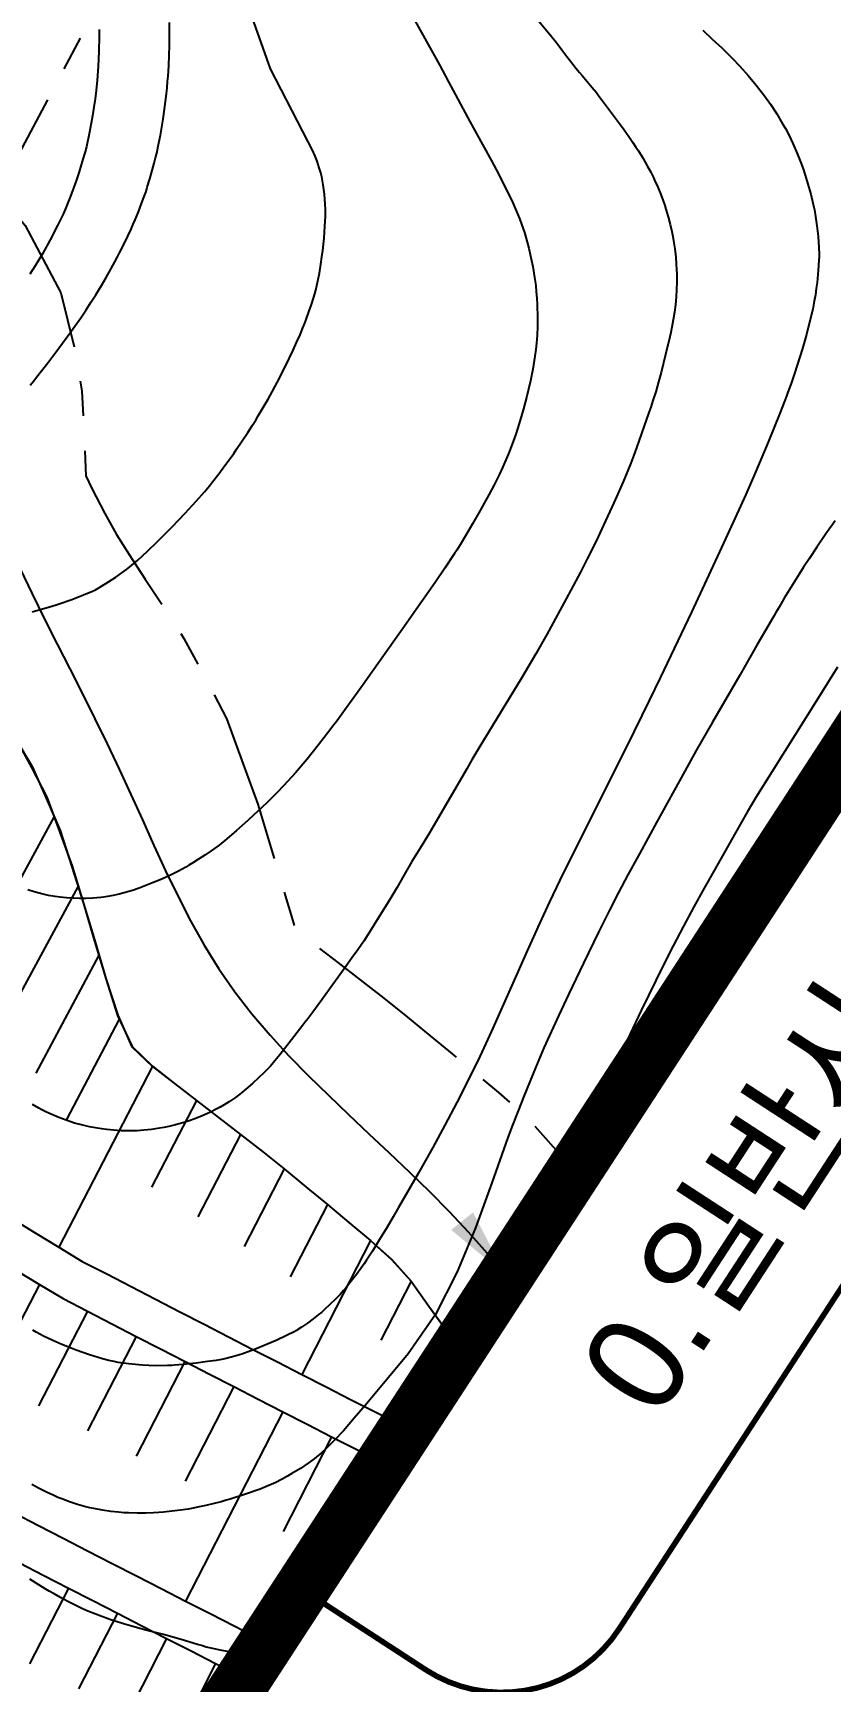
# Model space of a CAD drawing. Header units: millimetres. Extents: x 156921 to 159642, y 477538 to 479586.
# Drawn here: x 157868.7 to 157897.3, y 479050.6 to 479109.6 of the extents above; entities that cross this region are included whole.
import ezdxf
from ezdxf.enums import TextEntityAlignment as Align

# ---------------------------------------------------------------- set-up
doc = ezdxf.new("R2010")
doc.units = ezdxf.units.MM
doc.header["$MEASUREMENT"] = 0
for name, pattern in [('A-CENTR01', [2, 1.25, -0.25, 0.25, -0.25]), ('A-CENTR05', [10, 6.25, -1.25, 1.25, -1.25]), ('CONT', [2, 1, 1])]:
    doc.linetypes.add(name, pattern=pattern)
for name, color, linetype in [('CX-BORD-LIN1', 4, 'Continuous'), ('CX-BORD-LIN2', 3, 'Continuous'), ('CX-BORD-TEX3', 6, 'Continuous'), ('WD_도곽', 7, 'Continuous'), ('공통_인출선&문자', 7, 'Continuous'), ('깎기비탈면&암선', 30, 'Continuous'), ('산마루측구', 152, 'H-DICHB00'), ('용지경계', 222, 'Continuous')]:
    doc.layers.add(name, color=color, linetype=linetype)
doc.layers.add('F0017111', color=94, linetype='Continuous', transparency=0.6)
doc.layers.add('F0017114', color=80, linetype='Continuous', transparency=0.6)
doc.styles.get("Standard").update_dxf_attribs({"font": 'BAREUNDOTUMPRO1.TTF'})
doc.styles.add('TB_TEXT', font='BAREUNDOTUMPRO1.TTF')
doc.styles.add('TB_WBTXT', font='BareunDotumPro3.ttf')
doc.linetypes.add('H-DICHB00', pattern='A,1e-05,0,[43,kosdic.shx,S=0.1,R=0,X=0,Y=0],-0.63,["B",Standard,S=0.2,R=0,X=0,Y=-0.1],-0.42', length=1.05001)
doc.linetypes.add('H-DICHB01', pattern='A,1e-05,[43,kosdic.shx,S=0.1,R=0,X=0,Y=0],-0.63,["B1",Standard,S=0.2,R=0,X=0,Y=-0.1],-0.42', length=1.05001)

# ---------------------------------------------------------------- blocks, each defined once
blk = doc.blocks.new('WD-INDEX-1', base_point=(3990.447, -477.055))
at = {"color": 253, "true_color": 0xb4b4b4, "const_width": 0.2}
blk.add_lwpolyline([(3995.747, -557.055, 0.414214), (4000.747, -552.055), (4000.747, -492.055, 0.414214), (3995.747, -487.055), (3990.447, -487.055), (3990.447, -557.055)], format="xyb", close=True, dxfattribs=at)
at = {"color": 253, "true_color": 0xb4b4b4, "style": 'TB_WBTXT'}
blk.add_text('0.일반사항 및 노선계획', height=3.5, rotation=90, dxfattribs=at).set_placement((3996.097, -522.055), align=Align.MIDDLE_CENTER)
blk = doc.blocks.new('한맥도곽')
at = {"layer": 'CX-BORD-LIN1', "const_width": 2}
blk.add_lwpolyline([(821, 20), (25, 20), (25, 574), (821, 574)], close=True, dxfattribs=at)
at = {"layer": 'CX-BORD-LIN1', "style": 'TB_TEXT'}
for tag, height, p in [('TR_RDAT5', 3.5, (342.5, 53)), ('TR_DGN5', 3.5, (476.118, 53)), ('TR_CHK5', 3.5, (506.118, 53)), ('TR_APP5', 3.5, (536.118, 53)), ('TR_RNUM5', 3, (310.105, 52.637)), ('TR_RDAT4', 3.5, (342.5, 47)), ('TR_DGN4', 3.5, (476.118, 47)), ('TR_CHK4', 3.5, (506.118, 47)), ('TR_APP4', 3.5, (536.118, 47)), ('TR_RNUM4', 3, (310.105, 46.637)), ('TR_RDAT3', 3.5, (342.5, 41)), ('TR_DGN3', 3.5, (476.118, 41)), ('TR_CHK3', 3.5, (506.118, 41)), ('TR_APP3', 3.5, (536.118, 41)), ('TR_RNUM3', 3, (310.105, 40.637)), ('TR_RDAT2', 3.5, (342.5, 35)), ('TR_DGN2', 3.5, (476.118, 35)), ('TR_CHK2', 3.5, (506.118, 35)), ('TR_APP2', 3.5, (536.118, 35)), ('TR_RNUM2', 3, (310.105, 34.637)), ('TR_RDAT1', 3.5, (342.5, 29)), ('TR_DGN1', 3.5, (476.118, 29)), ('TR_CHK1', 3.5, (506.118, 29)), ('TR_APP1', 3.5, (536.118, 29)), ('TR_RNUM1', 3, (310.105, 28.637))]:
    blk.add_attdef(tag, text='', height=height, dxfattribs=at).set_placement(p, align=Align.MIDDLE_CENTER)
for tag, p in [('TR_RCON5', (367.303, 53)), ('TR_RCON4', (367.303, 47)), ('TR_RCON3', (367.303, 41)), ('TR_RCON2', (367.303, 35)), ('TR_RCON1', (367.303, 29))]:
    blk.add_attdef(tag, text='', height=3.5, dxfattribs=at).set_placement(p, align=Align.MIDDLE_LEFT)
at = {"layer": 'CX-BORD-LIN2', "style": 'TB_TEXT'}
for tag, p in [('TD_VERSION', (825.5, 68.015)), ('적용표준버전', (825.5, 35))]:
    blk.add_attdef(tag, text='', height=3, rotation=90, dxfattribs=at).set_placement(p, align=Align.MIDDLE_CENTER)
at = {"layer": 'CX-BORD-TEX3', "style": 'TB_TEXT'}
for tag, height, p in [('노선이정', 4.5, (170.034, 51.456)), ('설계공구', 4.5, (568, 51.361)), ('시공공구', 4.5, (568, 42.687)), ('도 면 명', 4.5, (696, 43.192)), ('설 계 사', 4.5, (170, 42.588)), ('시 공 사', 4.5, (170, 33.593)), ('도면축척', 4.5, (568.291, 33.513)), ('건설분야', 4.5, (170, 25.125)), ('건설단계', 4.5, (240, 25.125)), ('편철번호', 4.5, (696, 25.002)), ('도면번호', 4.5, (568.291, 24.791)), ('개정번호', 3, (310.082, 23.662)), ('날짜', 3, (342.5, 23.662)), ('내   용', 3, (420.5, 23.662)), ('작성자', 3, (478, 23.662)), ('검토자', 3, (508, 23.662)), ('확인자', 3, (538, 23.662))]:
    blk.add_attdef(tag, text='', height=height, dxfattribs=at).set_placement(p, align=Align.MIDDLE)
at = {"layer": 'CX-BORD-TEX3'}
for tag, height, style, p in [('TD_LNDST', 4.5, 'TB_TEXT', (240, 51.5)), ('TD_DSECT', 4.5, 'TB_TEXT', (600.5, 51.5)), ('TD_DDIST', 4.5, 'TB_TEXT', (649.5, 51.5)), ('TD_DNAME_TOP', 4.5, 'TB_TEXT', (766, 50.118)), ('TD_CSECT', 4.5, 'TB_TEXT', (600.5, 42.5)), ('TD_CDIST', 4.5, 'TB_TEXT', (649.5, 42.5)), ('TD_DNAME_MAIN', 6, 'TB_WBTXT', (766, 41.473)), ('TD_SCAL', 4.5, 'TB_TEXT', (632, 33.748)), ('TD_CCOMP', 4.5, 'TB_TEXT', (240, 33.593)), ('TD_DNAME_BOT', 4, 'TB_TEXT', (766, 33.174)), ('TD_FIELD', 4.5, 'TB_TEXT', (205, 25.125)), ('TD_CSTEP', 4.5, 'TB_TEXT', (275.744, 25.125)), ('TD_DWGNO', 4.5, 'TB_TEXT', (766, 25.002)), ('TD_DWGCODE', 4.5, 'TB_TEXT', (632, 24.791))]:
    blk.add_attdef(tag, text='', height=height, dxfattribs=dict(at, style=style)).set_placement(p, align=Align.MIDDLE_CENTER)
at = {"layer": 'CX-BORD-TEX3', "style": 'TB_TEXT'}
for tag, height, width, p in [('TD_DCOMP', 4.5, 0.85, (240, 42.588)), ('TD_CNAME', 5, 0.8, (90, 27.596))]:
    blk.add_attdef(tag, text='', height=height, dxfattribs=dict(at, width=width)).set_placement(p, align=Align.MIDDLE_CENTER)

msp = doc.modelspace()

# ---------------------------------------------------------------- hatches: boundary and pattern name
at = {"layer": '산마루측구'}
msp.add_hatch(color=9, dxfattribs=at).paths.add_polyline_path([(157885.653, 479065.161), (157884.478, 479067.423), (157883.698, 479066.797)], flags=0)

# ---------------------------------------------------------------- linework, layer by layer
at = {"layer": 'F0017111', "transparency": 33554521, "flags": 128}
for points in [[(157885.097, 479112.185), (157887.295, 479109.506), (157887.451, 479109.317), (157887.562, 479109.172), (157887.652, 479109.05), (157887.832, 479108.809), (157888.013, 479108.576), (157888.174, 479108.377), (157888.29, 479108.239), (157888.383, 479108.131), (157888.567, 479107.916), (157888.743, 479107.701), (157888.893, 479107.512), (157888.996, 479107.377), (157889.076, 479107.268), (157889.722, 479106.407), (157889.887, 479106.185), (157890.054, 479105.947), (157890.202, 479105.729), (157890.31, 479105.565), (157890.397, 479105.428), (157890.563, 479105.156), (157890.716, 479104.89), (157890.84, 479104.662), (157890.92, 479104.503), (157890.979, 479104.378), (157891.092, 479104.126), (157891.197, 479103.868), (157891.282, 479103.64), (157891.339, 479103.473), (157891.381, 479103.338), (157891.46, 479103.065), (157891.532, 479102.787), (157891.589, 479102.539), (157891.626, 479102.359), (157891.652, 479102.213), (157891.698, 479101.919), (157891.733, 479101.624), (157891.755, 479101.366), (157891.765, 479101.18), (157891.767, 479101.031), (157891.769, 479100.737), (157891.761, 479100.454), (157891.749, 479100.213), (157891.735, 479100.047), (157891.721, 479099.918), (157891.686, 479099.653), (157891.642, 479099.374), (157891.595, 479099.12), (157891.556, 479098.93), (157891.52, 479098.773), (157891.371, 479098.138), (157891.21, 479097.49), (157891.12, 479097.155), (157891.017, 479096.806), (157890.918, 479096.49), (157890.839, 479096.256), (157890.771, 479096.062), (157890.328, 479094.797), (157890.235, 479094.537), (157890.123, 479094.247), (157889.847, 479093.581), (157889.516, 479092.83), (157889.149, 479092.024), (157888.953, 479091.607), (157888.75, 479091.189), (157888.568, 479090.822), (157888.434, 479090.559), (157888.324, 479090.349), (157887.901, 479089.544), (157887.507, 479088.813), (157887.123, 479088.118), (157886.727, 479087.42), (157886.216, 479086.554), (157885.486, 479085.355), (157884.725, 479084.104), (157884.436, 479083.62), (157884.252, 479083.306), (157884.121, 479083.078), (157883.248, 479081.564), (157882.908, 479080.989), (157882.583, 479080.469), (157882.282, 479079.983), (157882.01, 479079.513), (157881.745, 479079.046), (157881.466, 479078.569), (157881.148, 479078.049), (157880.772, 479077.452), (157880.565, 479077.136), (157880.35, 479076.819), (157880.156, 479076.543), (157880.014, 479076.346), (157879.897, 479076.189), (157879.455, 479075.586), (157879.064, 479075.037), (157878.711, 479074.547), (157878.563, 479074.351), (157878.46, 479074.219), (157878.381, 479074.121), (157878.06, 479073.713), (157877.733, 479073.28), (157877.564, 479073.06), (157877.386, 479072.846), (157877.224, 479072.662), (157877.104, 479072.533), (157877.004, 479072.433), (157876.804, 479072.236), (157876.6, 479072.049), (157876.42, 479071.89), (157876.29, 479071.782), (157876.185, 479071.699), (157875.973, 479071.539), (157875.757, 479071.391), (157875.565, 479071.27), (157875.426, 479071.19), (157875.313, 479071.131), (157875.085, 479071.016), (157874.848, 479070.908), (157874.637, 479070.819), (157874.481, 479070.759), (157874.354, 479070.714), (157874.095, 479070.629), (157873.826, 479070.554), (157873.584, 479070.497), (157873.406, 479070.461), (157873.26, 479070.437), (157872.971, 479070.396), (157872.691, 479070.366), (157872.451, 479070.348), (157872.284, 479070.342), (157872.153, 479070.343), (157871.888, 479070.349), (157871.614, 479070.367), (157871.369, 479070.39), (157871.188, 479070.414), (157871.04, 479070.437), (157870.748, 479070.49), (157870.464, 479070.555), (157870.219, 479070.62), (157870.049, 479070.673), (157869.915, 479070.721), (157869.654, 479070.819), (157869.404, 479070.923), (157869.192, 479071.019), (157869.048, 479071.091), (157868.937, 479071.151), (157868.713, 479071.28)], [(157868.702, 479088.929), (157869.066, 479089.028), (157869.362, 479089.117), (157869.624, 479089.202), (157870.114, 479089.368), (157870.537, 479089.529), (157870.86, 479089.668), (157870.965, 479089.716), (157871.021, 479089.745), (157871.179, 479089.839), (157871.433, 479089.996), (157871.688, 479090.165), (157871.91, 479090.321), (157872.07, 479090.44), (157872.197, 479090.54), (157872.483, 479090.779), (157872.829, 479091.097), (157873.174, 479091.429), (157873.455, 479091.712), (157873.704, 479091.97), (157874.169, 479092.458), (157874.565, 479092.888), (157874.865, 479093.225), (157875.041, 479093.434), (157875.154, 479093.578), (157875.377, 479093.867), (157875.596, 479094.158), (157875.783, 479094.414), (157875.913, 479094.598), (157876.016, 479094.746), (157876.218, 479095.043), (157876.415, 479095.34), (157876.583, 479095.602), (157876.7, 479095.789), (157876.791, 479095.939), (157876.97, 479096.239), (157877.143, 479096.537), (157877.289, 479096.798), (157877.389, 479096.984), (157877.467, 479097.132), (157877.766, 479097.718), (157878.039, 479098.289), (157878.165, 479098.57), (157878.285, 479098.847), (157878.385, 479099.088), (157878.453, 479099.258), (157878.504, 479099.393), (157878.602, 479099.66), (157878.692, 479099.924), (157878.766, 479100.152), (157878.813, 479100.312), (157878.848, 479100.439), (157878.916, 479100.718), (157878.981, 479101.047), (157879.035, 479101.37), (157879.072, 479101.63), (157879.101, 479101.858), (157879.148, 479102.304), (157879.178, 479102.73), (157879.192, 479103.088), (157879.192, 479103.332), (157879.185, 479103.518), (157879.175, 479103.702), (157879.161, 479103.88), (157879.118, 479104.217), (157879.068, 479104.494), (157879.047, 479104.59), (157879.032, 479104.644), (157878.976, 479104.816), (157878.894, 479105.058), (157878.829, 479105.233), (157878.784, 479105.34), (157878.771, 479105.367), (157878.765, 479105.377), (157877.224, 479108.367), (157876.103, 479111.543)], [(157882.006, 479110.799), (157882.811, 479109.341), (157883.273, 479108.503), (157883.597, 479107.901), (157884.366, 479106.474), (157884.813, 479105.658), (157885.125, 479105.093), (157885.41, 479104.56), (157885.775, 479103.834), (157885.873, 479103.628), (157885.967, 479103.421), (157886.138, 479103.004), (157886.273, 479102.636), (157886.318, 479102.503), (157886.343, 479102.423), (157886.417, 479102.155), (157886.474, 479101.94), (157886.527, 479101.723), (157886.618, 479101.283), (157886.684, 479100.892), (157886.721, 479100.609), (157886.742, 479100.38), (157886.762, 479100.15), (157886.775, 479099.92), (157886.787, 479099.461), (157886.782, 479099.06), (157886.777, 479098.917), (157886.771, 479098.831), (157886.745, 479098.544), (157886.721, 479098.314), (157886.692, 479098.082), (157886.617, 479097.612), (157886.537, 479097.196), (157886.468, 479096.895), (157886.404, 479096.651), (157886.28, 479096.192), (157886.166, 479095.791), (157886.071, 479095.479), (157886.009, 479095.288), (157885.963, 479095.159), (157885.766, 479094.641), (157885.548, 479094.119), (157885.41, 479093.825), (157885.229, 479093.466), (157885.039, 479093.109), (157884.878, 479092.817), (157884.732, 479092.558), (157884.454, 479092.072), (157884.208, 479091.651), (157884.015, 479091.329), (157883.894, 479091.135), (157883.811, 479091.007), (157883.471, 479090.492), (157883.123, 479089.975), (157882.673, 479089.325), (157882.028, 479088.408), (157880.521, 479086.285), (157879.846, 479085.347), (157879.602, 479085.014), (157879.453, 479084.814), (157879.352, 479084.682), (157878.947, 479084.161), (157878.536, 479083.653), (157878.121, 479083.163), (157877.7, 479082.693), (157877.461, 479082.443), (157877.167, 479082.154), (157876.873, 479081.874), (157876.632, 479081.651), (157876.418, 479081.458), (157876.014, 479081.099), (157875.661, 479080.798), (157875.387, 479080.575), (157875.221, 479080.448), (157875.109, 479080.369), (157874.883, 479080.214), (157874.655, 479080.065), (157874.454, 479079.937), (157874.31, 479079.849), (157874.194, 479079.78), (157873.931, 479079.635), (157873.606, 479079.478), (157873.28, 479079.33), (157873.011, 479079.217), (157872.772, 479079.121), (157872.532, 479079.03), (157872.293, 479078.949), (157871.815, 479078.817), (157871.592, 479078.767), (157871.398, 479078.729), (157871.25, 479078.705), (157871.16, 479078.694), (157870.864, 479078.673), (157870.627, 479078.662), (157870.391, 479078.66), (157869.923, 479078.683), (157869.704, 479078.705), (157869.516, 479078.729), (157869.371, 479078.751), (157869.285, 479078.768), (157868.999, 479078.84), (157868.771, 479078.902), (157868.546, 479078.97)], [(157871.096, 479109.775), (157871.096, 479109.52), (157871.088, 479108.996), (157871.06, 479108.45), (157871.023, 479107.956), (157870.986, 479107.59), (157870.949, 479107.288), (157870.909, 479106.987), (157870.863, 479106.687), (157870.752, 479106.093), (157870.638, 479105.578), (157870.593, 479105.395), (157870.564, 479105.286), (157870.456, 479104.926), (157870.367, 479104.639), (157870.273, 479104.357), (157870.07, 479103.805), (157869.879, 479103.333), (157869.807, 479103.167), (157869.762, 479103.07), (157869.604, 479102.751), (157869.343, 479102.244), (157869.063, 479101.745), (157868.807, 479101.314), (157868.613, 479101.011)], [(157892.701, 479109.746), (157893.043, 479109.431), (157893.381, 479109.111), (157893.549, 479108.949), (157893.752, 479108.744), (157894.024, 479108.455), (157894.323, 479108.121), (157894.608, 479107.784), (157894.746, 479107.614), (157894.91, 479107.4), (157895.123, 479107.098), (157895.351, 479106.751), (157895.56, 479106.401), (157895.66, 479106.225), (157895.776, 479106.004), (157895.926, 479105.692), (157896.084, 479105.333), (157896.226, 479104.972), (157896.292, 479104.79), (157896.369, 479104.562), (157896.467, 479104.241), (157896.568, 479103.873), (157896.657, 479103.503), (157896.698, 479103.318), (157896.741, 479103.082), (157896.788, 479102.749), (157896.829, 479102.362), (157896.852, 479101.969), (157896.862, 479101.722), (157896.862, 479101.646), (157896.858, 479101.517), (157896.837, 479101.149), (157896.795, 479100.718), (157896.766, 479100.497), (157896.731, 479100.273), (157896.693, 479100.047), (157896.635, 479099.757), (157896.539, 479099.342), (157896.414, 479098.856), (157896.268, 479098.358), (157895.983, 479097.459), (157895.861, 479097.094), (157895.751, 479096.784), (157895.699, 479096.644), (157895.616, 479096.427), (157895.47, 479096.058), (157895.042, 479095.004), (157894.592, 479093.928), (157894.246, 479093.131), (157893.864, 479092.289), (157893.303, 479091.074), (157892.297, 479088.916), (157891.563, 479087.362), (157891.179, 479086.559), (157890.785, 479085.747), (157889.98, 479084.115), (157888.772, 479081.697), (157887.59, 479079.317), (157887.215, 479078.54), (157886.853, 479077.764), (157886.413, 479076.787), (157885.807, 479075.41), (157885.189, 479074.02), (157884.935, 479073.465), (157884.717, 479073.004), (157884.313, 479072.179), (157883.896, 479071.357), (157883.471, 479070.545), (157883.038, 479069.747), (157882.515, 479068.816), (157881.816, 479067.604), (157881.619, 479067.266), (157881.4, 479066.894), (157881.135, 479066.455), (157880.875, 479066.034), (157880.667, 479065.714), (157880.577, 479065.579), (157880.463, 479065.417), (157880.303, 479065.2), (157880.118, 479064.96), (157879.932, 479064.732), (157879.839, 479064.621), (157879.721, 479064.489), (157879.552, 479064.313), (157879.358, 479064.122), (157879.16, 479063.943), (157879.061, 479063.856), (157878.935, 479063.752), (157878.756, 479063.613), (157878.55, 479063.46), (157878.34, 479063.315), (157878.209, 479063.227), (157878.161, 479063.199), (157878.073, 479063.151), (157877.797, 479063.01), (157877.433, 479062.84), (157877.008, 479062.658), (157876.781, 479062.564), (157876.522, 479062.464), (157876.201, 479062.351), (157875.874, 479062.249), (157875.598, 479062.181), (157875.474, 479062.155), (157875.286, 479062.123), (157874.974, 479062.079), (157874.568, 479062.029), (157874.1, 479061.979), (157873.788, 479061.948), (157873.695, 479061.942), (157873.542, 479061.937), (157873.116, 479061.934), (157872.636, 479061.952), (157872.398, 479061.972), (157872.162, 479061.998), (157871.869, 479062.035), (157871.78, 479062.05), (157871.633, 479062.08), (157871.441, 479062.124), (157871.219, 479062.18), (157870.745, 479062.319), (157870.508, 479062.401), (157870.27, 479062.491), (157870.031, 479062.584), (157869.763, 479062.695), (157869.436, 479062.84), (157869.108, 479062.995), (157868.841, 479063.138), (157868.722, 479063.206)], [(157897.52, 479086.941), (157897.166, 479086.366), (157896.836, 479085.838), (157896.005, 479084.52), (157895.182, 479083.206), (157894.606, 479082.28), (157894.293, 479081.758), (157893.884, 479081.041), (157893.094, 479079.643), (157892.75, 479079.031), (157892.383, 479078.363), (157892.009, 479077.667), (157891.646, 479076.97), (157891.31, 479076.312), (157891.021, 479075.731), (157890.495, 479074.652), (157890.197, 479074.024), (157889.821, 479073.213), (157889.422, 479072.326), (157889.052, 479071.465), (157888.732, 479070.695), (157888.482, 479070.078), (157888.241, 479069.45), (157887.97, 479068.718)], [(157876.851, 479051.645), (157876.846, 479051.644), (157876.716, 479051.643), (157876.457, 479051.644), (157876.199, 479051.655), (157875.975, 479051.672), (157875.815, 479051.689), (157875.688, 479051.707), (157875.431, 479051.749), (157875.167, 479051.805), (157874.932, 479051.863), (157874.761, 479051.911), (157874.621, 479051.956), (157874.036, 479052.132), (157873.397, 479052.305), (157872.769, 479052.469), (157872.218, 479052.62), (157871.962, 479052.695), (157871.706, 479052.776), (157871.481, 479052.85), (157871.321, 479052.906), (157871.192, 479052.953), (157870.938, 479053.049), (157870.69, 479053.151), (157870.477, 479053.244), (157870.328, 479053.313), (157870.211, 479053.371), (157869.97, 479053.494), (157869.716, 479053.631), (157869.485, 479053.761), (157869.312, 479053.863), (157869.168, 479053.95), (157868.614, 479054.295)]]:
    msp.add_lwpolyline(points, dxfattribs=at)
at = {"layer": 'F0017114', "transparency": 33554521, "flags": 128}
for points in [[(157868.631, 479097.043), (157868.758, 479097.2), (157868.859, 479097.328), (157869.26, 479097.843), (157869.656, 479098.366), (157870.048, 479098.9), (157870.436, 479099.451), (157870.626, 479099.733), (157870.813, 479100.018), (157870.974, 479100.271), (157871.086, 479100.454), (157871.175, 479100.603), (157871.348, 479100.899), (157871.515, 479101.194), (157871.657, 479101.452), (157871.754, 479101.636), (157871.829, 479101.783), (157871.977, 479102.077), (157872.118, 479102.37), (157872.236, 479102.626), (157872.318, 479102.809), (157872.38, 479102.955), (157872.501, 479103.247), (157872.615, 479103.539), (157872.709, 479103.795), (157872.773, 479103.978), (157872.82, 479104.125), (157872.912, 479104.421), (157872.999, 479104.722), (157873.07, 479104.99), (157873.118, 479105.184), (157873.155, 479105.341), (157873.224, 479105.66), (157873.289, 479105.987), (157873.342, 479106.278), (157873.377, 479106.491), (157873.403, 479106.664), (157873.451, 479107.013), (157873.494, 479107.369), (157873.527, 479107.685), (157873.547, 479107.914), (157873.561, 479108.1), (157873.585, 479108.475), (157873.603, 479108.855), (157873.614, 479109.19), (157873.619, 479109.433), (157873.619, 479109.629), (157873.618, 479110.024)], [(157897.44, 479092.179), (157897.108, 479091.714), (157896.783, 479091.241), (157896.504, 479090.822), (157896.309, 479090.52), (157896.155, 479090.275), (157895.62, 479089.409), (157895.431, 479089.096), (157895.318, 479088.904), (157895.243, 479088.774), (157894.642, 479087.728), (157894.025, 479086.66), (157893.048, 479084.97), (157892.469, 479083.959), (157892.055, 479083.225), (157891.043, 479081.382), (157890.448, 479080.289), (157890.024, 479079.504), (157889.69, 479078.872), (157889.363, 479078.243), (157888.968, 479077.455), (157888.429, 479076.35), (157887.903, 479075.253), (157887.545, 479074.49), (157887.015, 479073.314), (157886.71, 479072.599), (157886.308, 479071.614), (157886.091, 479071.065), (157885.89, 479070.541), (157885.726, 479070.1), (157885.148, 479068.487), (157884.567, 479066.875), (157883.916, 479065.291), (157883.13, 479063.769), (157882.152, 479062.365), (157881.394, 479061.445), (157880.62, 479060.511), (157880.229, 479060.05), (157879.836, 479059.604), (157879.738, 479059.495), (157879.614, 479059.363), (157879.44, 479059.186), (157879.24, 479058.992), (157879.039, 479058.806), (157878.938, 479058.716), (157878.797, 479058.602), (157878.577, 479058.442), (157878.302, 479058.258), (157877.997, 479058.072), (157877.837, 479057.979), (157877.646, 479057.874), (157877.392, 479057.746), (157877.115, 479057.618), (157876.855, 479057.513), (157876.335, 479057.331), (157875.784, 479057.158), (157875.642, 479057.116), (157875.463, 479057.066), (157875.208, 479057.001), (157874.914, 479056.931), (157874.616, 479056.867), (157874.466, 479056.836), (157874.277, 479056.802), (157874.011, 479056.761), (157873.703, 479056.721), (157873.393, 479056.689), (157873.237, 479056.675), (157873.042, 479056.663), (157872.768, 479056.654), (157872.455, 479056.653), (157872.141, 479056.663), (157871.984, 479056.67), (157871.789, 479056.685), (157871.519, 479056.716), (157871.212, 479056.761), (157870.909, 479056.818), (157870.758, 479056.849), (157870.573, 479056.895), (157870.319, 479056.968), (157870.035, 479057.06), (157869.757, 479057.165), (157869.619, 479057.221), (157869.45, 479057.294), (157869.216, 479057.405), (157868.952, 479057.539), (157868.692, 479057.682)]]:
    msp.add_lwpolyline(points, dxfattribs=at)
at = {"layer": '공통_인출선&문자', "color": 230, "linetype": 'A-CENTR05', "flags": 128}
msp.add_lwpolyline([(157888.012, 479142.583), (157835.224, 479043.237), (157782.436, 478943.89)], dxfattribs=at)
at = {"layer": '깎기비탈면&암선', "color": 9, "linetype": 'CONT'}
for p, q in [((157869.481, 479081.596), (157866.508, 479076.122)), ((157870.348, 479079.104), (157867.715, 479074.244)), ((157871.088, 479076.629), (157868.825, 479072.403)), ((157871.815, 479074.343), (157869.929, 479070.749)), ((157873.009, 479072.653), (157869.648, 479066.174)), ((157874.578, 479071.429), (157872.972, 479068.324)), ((157876.154, 479070.217), (157874.632, 479067.267)), ((157877.718, 479068.979), (157876.286, 479066.198)), ((157879.265, 479067.705), (157877.933, 479065.112)), ((157880.807, 479066.421), (157878.349, 479061.623)), ((157868.958, 479064.842), (157865.45, 479058.078)), ((157882.258, 479064.958), (157881.178, 479062.844)), ((157870.676, 479063.886), (157868.925, 479060.502)), ((157872.422, 479062.984), (157870.674, 479059.598)), ((157883.547, 479063.172), (157882.696, 479061.504)), ((157874.168, 479062.084), (157872.425, 479058.696)), ((157875.917, 479061.185), (157874.176, 479057.796)), ((157877.665, 479060.288), (157874.191, 479053.506)), ((157879.414, 479059.393), (157877.681, 479056)), ((157881.165, 479058.5), (157880.623, 479057.437)), ((157869.994, 479053.975), (157868.599, 479051.265)), ((157871.75, 479053.072), (157870.358, 479050.361)), ((157873.507, 479052.171), (157870.728, 479046.746)), ((157875.265, 479051.272), (157873.878, 479048.558))]:
    msp.add_line(p, q, dxfattribs=at)
at = {"layer": '깎기비탈면&암선', "color": 9, "linetype": 'CONT', "flags": 128}
for points in [[(157863.483, 479096.42), (157863.59, 479094.552), (157863.647, 479092.587), (157864.054, 479091.279), (157864.582, 479090.199), (157865.125, 479089.144), (157865.688, 479088.127), (157866.288, 479087.178), (157866.899, 479086.25), (157867.51, 479085.32), (157868.116, 479084.38), (157868.68, 479083.356), (157869.224, 479082.295), (157869.678, 479081.059), (157870.132, 479079.822), (157870.535, 479078.486), (157870.934, 479077.138), (157871.339, 479075.802), (157871.752, 479074.478), (157872.275, 479073.363), (157873.009, 479072.653), (157873.791, 479072.037), (157874.578, 479071.429), (157875.366, 479070.823), (157876.154, 479070.217), (157876.94, 479069.606), (157877.718, 479068.979), (157878.492, 479068.344), (157879.265, 479067.705), (157880.037, 479067.066), (157880.807, 479066.421), (157881.561, 479065.746), (157882.258, 479064.958), (157882.902, 479064.065), (157883.547, 479063.172), (157883.977, 479062.586)], [(157863.49, 479096.433), (157863.585, 479094.543), (157863.642, 479092.577), (157864.055, 479091.282), (157864.582, 479090.199), (157865.125, 479089.145), (157865.687, 479088.125), (157866.287, 479087.176), (157866.9, 479086.251), (157867.511, 479085.321), (157868.11, 479084.367), (157868.694, 479083.383), (157869.203, 479082.254), (157869.699, 479081.099), (157870.12, 479079.8), (157870.533, 479078.482), (157870.938, 479077.148), (157871.336, 479075.795), (157871.759, 479074.49), (157872.271, 479073.356), (157873.005, 479072.646), (157873.791, 479072.037), (157874.578, 479071.429), (157875.366, 479070.823), (157876.154, 479070.217), (157876.94, 479069.606), (157877.718, 479068.979), (157878.492, 479068.344), (157879.265, 479067.705), (157880.037, 479067.065), (157880.806, 479066.419), (157881.557, 479065.738), (157882.258, 479064.958), (157882.902, 479064.065), (157883.546, 479063.172), (157883.977, 479062.586)], [(157853.414, 479077.47), (157854.248, 479076.949), (157855.082, 479076.428), (157855.916, 479075.908), (157856.75, 479075.388), (157857.585, 479074.869), (157858.42, 479074.35), (157859.256, 479073.831), (157860.091, 479073.313), (157860.927, 479072.795), (157861.698, 479072.152), (157862.473, 479071.517), (157863.248, 479070.883), (157864.023, 479070.248), (157864.799, 479069.614), (157865.576, 479068.981), (157866.352, 479068.348), (157867.13, 479067.715), (157867.969, 479067.201), (157868.809, 479066.687), (157869.648, 479066.174), (157870.493, 479065.67), (157871.365, 479065.218), (157872.237, 479064.768), (157873.11, 479064.317), (157873.982, 479063.867), (157874.855, 479063.417), (157875.728, 479062.968), (157876.602, 479062.519), (157877.475, 479062.071), (157878.349, 479061.623), (157879.223, 479061.176), (157880.097, 479060.729), (157880.972, 479060.282), (157881.846, 479059.836), (157882.101, 479059.706)], [(157852.71, 479076.145), (157853.544, 479075.624), (157854.379, 479075.103), (157855.214, 479074.582), (157856.049, 479074.062), (157856.885, 479073.542), (157857.72, 479073.023), (157858.556, 479072.504), (157859.393, 479071.986), (157860.229, 479071.467), (157861.001, 479070.824), (157861.776, 479070.189), (157862.552, 479069.554), (157863.328, 479068.919), (157864.105, 479068.285), (157864.882, 479067.651), (157865.659, 479067.017), (157866.437, 479066.384), (157867.277, 479065.87), (157868.117, 479065.356), (157868.958, 479064.842), (157869.803, 479064.338), (157870.676, 479063.886), (157871.549, 479063.435), (157872.422, 479062.984), (157873.295, 479062.534), (157874.169, 479062.084), (157875.042, 479061.634), (157875.916, 479061.185), (157876.791, 479060.736), (157877.665, 479060.288), (157878.54, 479059.84), (157879.415, 479059.393), (157880.29, 479058.946), (157881.165, 479058.5), (157881.278, 479058.442)], [(157849.135, 479069.416), (157849.972, 479068.893), (157850.81, 479068.37), (157851.649, 479067.848), (157852.487, 479067.326), (157853.326, 479066.804), (157854.165, 479066.283), (157855.005, 479065.763), (157855.844, 479065.242), (157856.684, 479064.722), (157857.459, 479064.077), (157858.238, 479063.44), (157859.017, 479062.804), (157859.796, 479062.167), (157860.576, 479061.531), (157861.357, 479060.895), (157862.138, 479060.26), (157862.919, 479059.625), (157863.762, 479059.109), (157864.606, 479058.593), (157865.45, 479058.078), (157866.298, 479057.572), (157867.174, 479057.118), (157868.051, 479056.665), (157868.927, 479056.213), (157869.804, 479055.76), (157870.681, 479055.309), (157871.558, 479054.857), (157872.435, 479054.407), (157873.313, 479053.956), (157874.191, 479053.506), (157875.069, 479053.057), (157875.947, 479052.608), (157876.826, 479052.159), (157877.096, 479052.021)], [(157848.431, 479068.092), (157849.269, 479067.568), (157850.108, 479067.045), (157850.947, 479066.522), (157851.786, 479066), (157852.625, 479065.478), (157853.465, 479064.957), (157854.305, 479064.436), (157855.146, 479063.915), (157855.986, 479063.395), (157856.762, 479062.749), (157857.541, 479062.112), (157858.321, 479061.475), (157859.101, 479060.838), (157859.882, 479060.201), (157860.663, 479059.565), (157861.444, 479058.93), (157862.226, 479058.294), (157863.07, 479057.778), (157863.915, 479057.262), (157864.759, 479056.746), (157865.609, 479056.24), (157866.485, 479055.786), (157867.362, 479055.333), (157868.239, 479054.88), (157869.117, 479054.427), (157869.994, 479053.975), (157870.872, 479053.523), (157871.75, 479053.072), (157872.628, 479052.621), (157873.507, 479052.171), (157874.386, 479051.721), (157875.265, 479051.272), (157876.144, 479050.823), (157876.273, 479050.757)]]:
    msp.add_lwpolyline(points, dxfattribs=at)
at = {"layer": '산마루측구', "color": 9, "linetype": 'H-DICHB01', "ltscale": 10, "flags": 128}
msp.add_lwpolyline([(157865.266, 479099.776), (157865.601, 479099.043), (157865.9, 479098.089), (157866.142, 479097.119), (157866.37, 479096.145), (157866.607, 479095.174), (157866.869, 479094.209), (157867.165, 479093.254), (157867.499, 479092.311), (157867.87, 479091.382), (157868.274, 479090.468), (157868.699, 479089.563), (157869.139, 479088.665), (157869.588, 479087.771), (157870.041, 479086.88), (157870.495, 479085.988), (157870.944, 479085.095), (157871.387, 479084.198), (157871.816, 479083.295), (157872.233, 479082.387), (157872.644, 479081.475), (157873.055, 479080.563), (157873.474, 479079.655), (157873.909, 479078.755), (157874.368, 479077.866), (157874.856, 479076.994), (157875.384, 479076.145), (157875.951, 479075.321), (157876.562, 479074.529), (157877.211, 479073.769), (157877.887, 479073.032), (157878.585, 479072.316), (157879.299, 479071.616), (157880.022, 479070.926), (157880.751, 479070.241), (157881.48, 479069.556), (157882.205, 479068.868), (157882.921, 479068.17), (157883.622, 479067.456), (157884.304, 479066.725), (157884.968, 479065.978), (157885.612, 479065.212), (157885.653, 479065.161)], dxfattribs=at)
at = {"layer": '용지경계', "color": 9, "linetype": 'A-CENTR01', "ltscale": 5, "flags": 128}
msp.add_lwpolyline([(157867.48, 479103.942), (157868.449, 479102.761), (157869.728, 479100.34), (157870.28, 479098.092), (157870.472, 479096.819), (157870.584, 479094.853), (157870.615, 479093.797), (157870.839, 479093.338), (157871.3, 479092.442), (157871.713, 479091.696), (157872.169, 479090.974), (157872.747, 479090.099), (157873.378, 479089.138), (157874.132, 479087.967), (157874.862, 479086.641), (157875.648, 479085.108), (157876.249, 479083.472), (157876.774, 479082.041), (157877.242, 479080.489), (157877.639, 479079.147), (157878.03, 479077.86), (157878.133, 479077.527), (157878.849, 479076.975), (157879.633, 479076.373), (157880.437, 479075.754), (157881.285, 479075.094), (157882.135, 479074.41), (157882.942, 479073.747), (157883.727, 479073.099), (157884.517, 479072.444), (157885.389, 479071.714), (157886.532, 479070.691), (157887.733, 479069.335), (157888.068, 479068.869)], dxfattribs=at)

# ---------------------------------------------------------------- block references
at = {"rotation": 326.9270375787892}
msp.add_blockref('한맥도곽', (156920.788, 479088.004), dxfattribs=at)
at = {"layer": 'WD_도곽', "color": 9, "linetype": 'CONT', "rotation": 326.9270375787892}
msp.add_blockref('WD-INDEX-1', (157922.002, 479120.977), dxfattribs=at)

doc.saveas('drawing.dxf')
